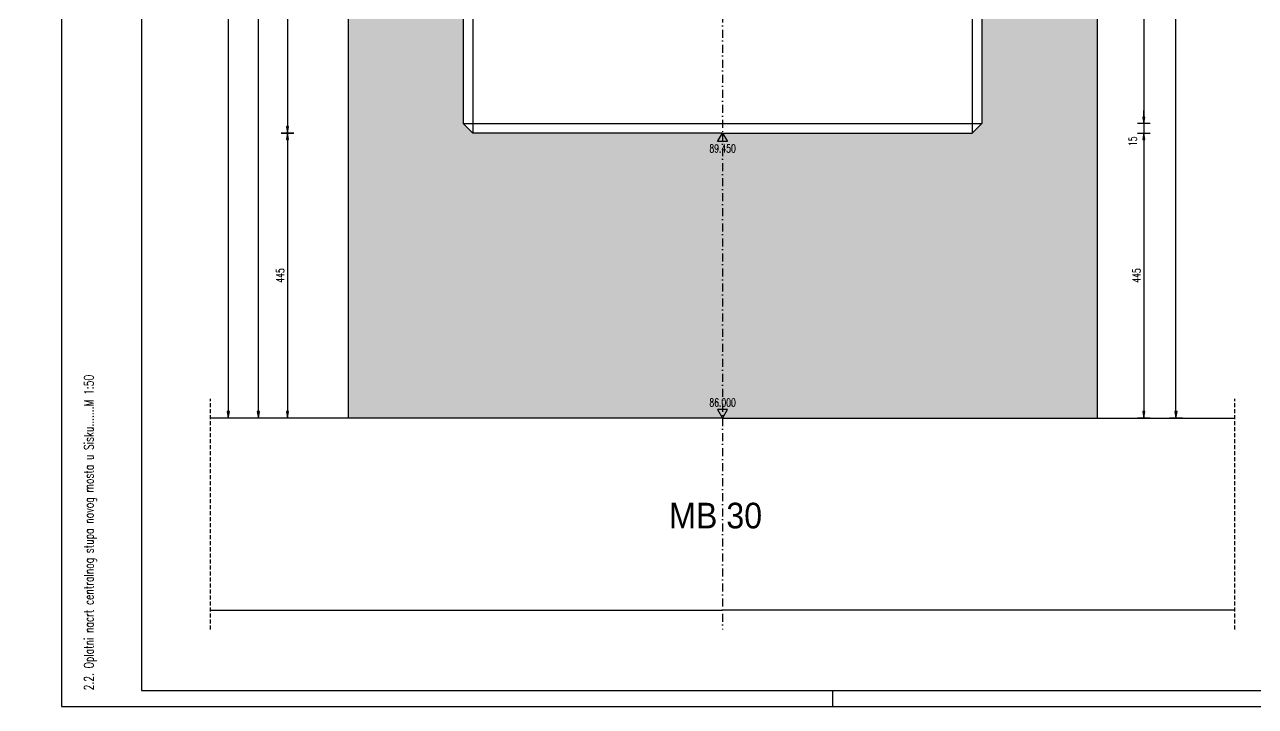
# Model space of a CAD drawing. Extents: x 729 to 13755, y 65128 to 68267.
# Drawn here: x 8793 to 10716, y 65128 to 66193 of the extents above; entities that cross this region are included whole.
import ezdxf
from ezdxf.enums import TextEntityAlignment as Align

# ---------------------------------------------------------------- set-up
doc = ezdxf.new("R2010")
doc.units = 0
doc.header["$LTSCALE"] = 50
doc.header["$PDMODE"] = 34
doc.header["$PDSIZE"] = 5
doc.linetypes.add('CENTER', pattern=[0.47, 0.25, -0.1, 0.02, -0.1])
doc.linetypes.add('HIDDEN2', pattern=[0.1875, 0.125, -0.0625])
doc.layers.get('DEFPOINTS').update_dxf_attribs({"linetype": 'CONTINUOUS'})
for name, color, linetype in [('BETON', 7, 'CONTINUOUS'), ('BETON tan', 40, 'CONTINUOUS'), ('FILE', 8, 'CONTINUOUS'), ('KOTE', 4, 'CONTINUOUS'), ('NEVIDLJIVO', 9, 'HIDDEN2'), ('OSI', 2, 'CENTER'), ('POM', 9, 'CONTINUOUS'), ('TANKO', 8, 'CONTINUOUS'), ('TEKST', 7, 'CONTINUOUS')]:
    doc.layers.add(name, color=color, linetype=linetype)
doc.styles.add('KOTE', font='romans.shx', dxfattribs={"width": 0.7})
doc.styles.get("Standard").update_dxf_attribs({"font": 'romans.shx', "width": 0.9})
doc.dimstyles.new('M50', dxfattribs={"dimscale": 100, "dimtxt": 0.125, "dimasz": 0.1, "dimexe": 0.4, "dimexo": 2, "dimgap": 0.05, "dimtad": 1, "dimdec": 1, "dimrnd": 0.01, "dimdsep": 46, "dimtxsty": 'KOTE', "dimblk1": 'S', "dimblk2": 'S', "dimsah": 1, "dimcen": 0.4, "dimdle": 0.4, "dimse1": 1, "dimse2": 1, "dimclrd": 8, "dimclre": 251, "dimclrt": 4, "dimadec": 0, "dimazin": 0, "dimtfac": 1, "dimtdec": 1, "dimtmove": 2, "dimatfit": 3, "dimldrblk": 'S', "dimfxl": 0, "dimtvp": 1, "dimtolj": 1, "dimtzin": 4, "dimarcsym": 0})

# ---------------------------------------------------------------- blocks, each defined once
blk = doc.blocks.new('S')
at = {"layer": 'KOTE', "color": 9}
blk.add_line((0, 1), (0, -1), dxfattribs=at)
blk.add_lwpolyline([(-1, 0.17), (-1, -0.17), (0, 0)], close=True, dxfattribs=at)
at = {"layer": 'KOTE', "color": 9, "linetype": 'ByBlock'}
blk.add_solid([(-1, 0.17), (-1, -0.17), (0, 0)], dxfattribs=at)
blk = doc.blocks.new('*D761')
at = {"layer": 'DEFPOINTS', "color": 0}
for p in [(10288.2, 67180.2), (10288.2, 66038.3), (10541.2, 66038.3)]:
    blk.add_point(p, dxfattribs=at)
at = {"layer": 'POM', "color": 8, "lineweight": -2}
blk.add_line((10541.2, 67170.2), (10541.2, 66048.3), dxfattribs=at)
at = {"layer": 'POM', "color": 8, "lineweight": -2, "xscale": 10, "yscale": 10, "zscale": 10}
for p, rotation in [((10541.2, 67180.2), 90), ((10541.2, 66038.3), 270)]:
    blk.add_blockref('S', p, dxfattribs=dict(at, rotation=rotation))
at = {"layer": 'POM', "color": 4, "insert": (10530, 66609.2), "char_height": 12.5, "attachment_point": 5, "rotation": 90, "style": 'KOTE'}
blk.add_mtext('\\A1;1141.9', dxfattribs=at)
blk = doc.blocks.new('*D762')
at = {"layer": 'DEFPOINTS', "color": 0}
for p in [(10273.2, 66023.3), (10288.2, 66038.3), (10541.2, 66023.3)]:
    blk.add_point(p, dxfattribs=at)
at = {"layer": 'POM', "color": 8, "lineweight": -2}
for p, q in [((10541.2, 66048.3), (10541.2, 66058.3)), ((10541.2, 66038.3), (10541.2, 66023.3)), ((10541.2, 66013.3), (10541.2, 66003.3))]:
    blk.add_line(p, q, dxfattribs=at)
at = {"layer": 'POM', "color": 8, "lineweight": -2, "xscale": 10, "yscale": 10, "zscale": 10}
for p, rotation in [((10541.2, 66038.3), 270), ((10541.2, 66023.3), 90)]:
    blk.add_blockref('S', p, dxfattribs=dict(at, rotation=rotation))
at = {"layer": 'POM', "color": 4, "insert": (10524, 66010.4), "char_height": 12.5, "attachment_point": 5, "rotation": 90, "style": 'KOTE'}
blk.add_mtext('\\A1;15', dxfattribs=at)
blk = doc.blocks.new('*D763')
at = {"layer": 'DEFPOINTS', "color": 0}
for p in [(10468.2, 67573.2), (10591.5, 67573.2), (10468.2, 65578.3)]:
    blk.add_point(p, dxfattribs=at)
at = {"layer": 'POM', "color": 8, "lineweight": -2}
blk.add_line((10591.5, 65588.3), (10591.5, 67563.2), dxfattribs=at)
at = {"layer": 'POM', "color": 8, "lineweight": -2, "xscale": 10, "yscale": 10, "zscale": 10}
for p, rotation in [((10591.5, 67573.2), 90), ((10591.5, 65578.3), 270)]:
    blk.add_blockref('S', p, dxfattribs=dict(at, rotation=rotation))
at = {"layer": 'POM', "color": 4, "insert": (10580.2, 66575.7), "char_height": 12.5, "attachment_point": 5, "rotation": 90, "style": 'KOTE'}
blk.add_mtext('\\A1;1994.9', dxfattribs=at)
blk = doc.blocks.new('*D766')
at = {"layer": 'DEFPOINTS', "color": 0}
for p in [(9493.2, 67195.2), (9203.7, 66023.3), (9493.2, 66023.3)]:
    blk.add_point(p, dxfattribs=at)
at = {"layer": 'POM', "color": 8, "lineweight": -2}
blk.add_line((9203.7, 67185.2), (9203.7, 66033.3), dxfattribs=at)
at = {"layer": 'POM', "color": 8, "lineweight": -2, "xscale": 10, "yscale": 10, "zscale": 10}
for p, rotation in [((9203.7, 67195.2), 90), ((9203.7, 66023.3), 270)]:
    blk.add_blockref('S', p, dxfattribs=dict(at, rotation=rotation))
at = {"layer": 'POM', "color": 4, "insert": (9192.4, 66609.2), "char_height": 12.5, "attachment_point": 5, "rotation": 90, "style": 'KOTE'}
blk.add_mtext('\\A1;1171.9', dxfattribs=at)
blk = doc.blocks.new('*D767')
at = {"layer": 'DEFPOINTS', "color": 0}
for p in [(9493.2, 66023.3), (9203.7, 65578.3), (9298.2, 65578.3)]:
    blk.add_point(p, dxfattribs=at)
at = {"layer": 'POM', "color": 8, "lineweight": -2}
blk.add_line((9203.7, 66013.3), (9203.7, 65588.3), dxfattribs=at)
at = {"layer": 'POM', "color": 8, "lineweight": -2, "xscale": 10, "yscale": 10, "zscale": 10}
for p, rotation in [((9203.7, 66023.3), 90), ((9203.7, 65578.3), 270)]:
    blk.add_blockref('S', p, dxfattribs=dict(at, rotation=rotation))
at = {"layer": 'POM', "color": 4, "insert": (9192.4, 65800.8), "char_height": 12.5, "attachment_point": 5, "rotation": 90, "style": 'KOTE'}
blk.add_mtext('\\A1;445', dxfattribs=at)
blk = doc.blocks.new('*D768')
at = {"layer": 'DEFPOINTS', "color": 0}
for p in [(9158.1, 67393.2), (9668.2, 67393.2), (9298.2, 65578.3)]:
    blk.add_point(p, dxfattribs=at)
at = {"layer": 'POM', "color": 8, "lineweight": -2}
blk.add_line((9158.1, 65588.3), (9158.1, 67383.2), dxfattribs=at)
at = {"layer": 'POM', "color": 8, "lineweight": -2, "xscale": 10, "yscale": 10, "zscale": 10}
for p, rotation in [((9158.1, 67393.2), 90), ((9158.1, 65578.3), 270)]:
    blk.add_blockref('S', p, dxfattribs=dict(at, rotation=rotation))
at = {"layer": 'POM', "color": 4, "insert": (9146.9, 66485.7), "char_height": 12.5, "attachment_point": 5, "rotation": 90, "style": 'KOTE'}
blk.add_mtext('\\A1;1814.9', dxfattribs=at)
blk = doc.blocks.new('*D769')
at = {"layer": 'DEFPOINTS', "color": 0}
for p in [(9298.2, 67525.2), (9111.1, 65578.3), (9298.2, 65578.3)]:
    blk.add_point(p, dxfattribs=at)
at = {"layer": 'POM', "color": 8, "lineweight": -2}
blk.add_line((9111.1, 67515.2), (9111.1, 65588.3), dxfattribs=at)
at = {"layer": 'POM', "color": 8, "lineweight": -2, "xscale": 10, "yscale": 10, "zscale": 10}
for p, rotation in [((9111.1, 67525.2), 90), ((9111.1, 65578.3), 270)]:
    blk.add_blockref('S', p, dxfattribs=dict(at, rotation=rotation))
at = {"layer": 'POM', "color": 4, "insert": (9099.8, 66551.7), "char_height": 12.5, "attachment_point": 5, "rotation": 90, "style": 'KOTE'}
blk.add_mtext('\\A1;1946.9', dxfattribs=at)
blk = doc.blocks.new('*D1166')
at = {"layer": 'BETON tan', "color": 8, "lineweight": -2}
for p, q in [((9356.7, 67561.2), (9356.7, 67571.2)), ((9356.7, 67551.2), (9356.7, 67525.2)), ((9356.7, 67515.2), (9356.7, 67505.2))]:
    blk.add_line(p, q, dxfattribs=at)
at = {"layer": 'DEFPOINTS', "color": 0}
for p in [(9393.2, 67551.2), (9356.7, 67525.2), (9393.2, 67525.2), (3893.9, 67489.4), (5843.9, 67489.4), (5843.9, 66104.6)]:
    blk.add_point(p, dxfattribs=at)
at = {"layer": 'KOTE', "color": 8, "lineweight": -2}
blk.add_line((3903.9, 66104.6), (5833.9, 66104.6), dxfattribs=at)
at = {"layer": 'BETON tan', "color": 8, "lineweight": -2, "xscale": 10, "yscale": 10, "zscale": 10}
for p, rotation in [((9356.7, 67551.2), 270), ((9356.7, 67525.2), 90)]:
    blk.add_blockref('S', p, dxfattribs=dict(at, rotation=rotation))
at = {"layer": 'KOTE', "color": 8, "lineweight": -2, "xscale": 10, "yscale": 10, "zscale": 10, "rotation": 180}
blk.add_blockref('S', (3893.9, 66104.6), dxfattribs=at)
at = {"layer": 'KOTE', "color": 8, "lineweight": -2, "xscale": 10, "yscale": 10, "zscale": 10}
blk.add_blockref('S', (5843.9, 66104.6), dxfattribs=at)
at = {"layer": 'BETON tan', "color": 4, "insert": (9345.5, 67538.2), "char_height": 12.5, "attachment_point": 5, "rotation": 90, "style": 'KOTE'}
blk.add_mtext('\\A1;26', dxfattribs=at)
at = {"layer": 'KOTE', "color": 4, "insert": (4868.9, 66115.8), "char_height": 12.5, "attachment_point": 5, "style": 'KOTE'}
blk.add_mtext('\\A1;1950', dxfattribs=at)
blk = doc.blocks.new('dKOT')
at = {"layer": 'TANKO'}
blk.add_lwpolyline([(0, 0), (0.155, -0.268), (-0.155, -0.268)], close=True, dxfattribs=at)
at = {"layer": 'KOTE', "style": 'KOTE', "width": 0.7}
blk.add_attdef('KOTA', text='', height=0.25, dxfattribs=at).set_placement((0, -0.482), align=Align.MIDDLE)
blk = doc.blocks.new('*D1244')
at = {"layer": 'DEFPOINTS', "color": 0}
for p in [(10273.2, 66023.3), (10468.2, 65578.3), (10541.2, 65578.3)]:
    blk.add_point(p, dxfattribs=at)
at = {"layer": 'POM', "color": 8, "lineweight": -2}
blk.add_line((10541.2, 66013.3), (10541.2, 65588.3), dxfattribs=at)
at = {"layer": 'POM', "color": 8, "lineweight": -2, "xscale": 10, "yscale": 10, "zscale": 10}
for p, rotation in [((10541.2, 66023.3), 90), ((10541.2, 65578.3), 270)]:
    blk.add_blockref('S', p, dxfattribs=dict(at, rotation=rotation))
at = {"layer": 'POM', "color": 4, "insert": (10530, 65800.8), "char_height": 12.5, "attachment_point": 5, "rotation": 90, "style": 'KOTE'}
blk.add_mtext('\\A1;445', dxfattribs=at)
blk = doc.blocks.new('GKOT')
at = {"layer": 'TANKO'}
blk.add_lwpolyline([(0, 0), (0.155, 0.268), (-0.155, 0.268)], close=True, dxfattribs=at)
at = {"layer": 'KOTE', "style": 'KOTE', "width": 0.7}
blk.add_attdef('KOTA', text='', height=0.25, dxfattribs=at).set_placement((0, 0.482), align=Align.MIDDLE)

msp = doc.modelspace()

# ---------------------------------------------------------------- hatches: boundary and pattern name
at = {"layer": 'BETON tan'}
h = msp.add_hatch(dxfattribs=at)
h.set_pattern_fill('DOTS', color=256, scale=2, style=0)
h.paths.add_polyline_path([(9298.25, 66545.43), (9478.25, 66545.43), (9478.25, 66038.28), (9478.25, 65578.28), (9298.25, 65578.28)])
h = msp.add_hatch(dxfattribs=at)
h.set_pattern_fill('DOTS', color=256, scale=2, style=0)
h.paths.add_polyline_path([(10288.25, 66545.43), (10288.25, 66038.28), (10288.25, 65578.28), (10468.25, 65578.28), (10468.25, 66545.43)])
h = msp.add_hatch(dxfattribs=at)
h.set_pattern_fill('DOTS', color=256, scale=2, style=0)
edge = h.paths.add_edge_path()
edge.add_line((9883.25, 65578.28), (9890.98, 65591.68))
edge.add_line((9890.98, 65591.68), (9875.51, 65591.68))
h.paths.add_polyline_path([(9858.45, 65593), (9908.04, 65593), (9908.04, 65611.75), (9858.45, 65611.75)], flags=9)
edge = h.paths.add_edge_path()
edge.add_line((9883.25, 66023.28), (9890.98, 66009.89))
edge.add_line((9890.98, 66009.89), (9875.51, 66009.89))
h.paths.add_polyline_path([(9858.45, 65989.81), (9908.04, 65989.81), (9908.04, 66008.56), (9858.45, 66008.56)], flags=9)
h.paths.add_polyline_path([(9478.25, 65578.28), (9883.25, 65578.28), (9883.25, 66023.28), (9493.25, 66023.28), (9478.25, 66038.28)])
h = msp.add_hatch(dxfattribs=at)
h.set_pattern_fill('DOTS', color=256, scale=2, style=0)
edge = h.paths.add_edge_path()
edge.add_line((9883.25, 65578.28), (9890.98, 65591.68))
edge.add_line((9890.98, 65591.68), (9875.51, 65591.68))
h.paths.add_polyline_path([(9858.45, 65593), (9908.04, 65593), (9908.04, 65611.75), (9858.45, 65611.75)], flags=9)
edge = h.paths.add_edge_path()
edge.add_line((9883.25, 66023.28), (9890.98, 66009.89))
edge.add_line((9890.98, 66009.89), (9875.51, 66009.89))
h.paths.add_polyline_path([(9858.45, 65989.81), (9908.04, 65989.81), (9908.04, 66008.56), (9858.45, 66008.56)], flags=9)
h.paths.add_polyline_path([(10288.25, 65578.28), (9883.25, 65578.28), (9883.25, 66023.28), (10273.25, 66023.28), (10288.25, 66038.28)])

# ---------------------------------------------------------------- linework, layer by layer
at = {"layer": 'BETON'}
for p, q in [((9298.25, 66545.43), (9298.25, 65578.28)), ((9478.25, 66545.43), (9478.25, 66038.28)), ((10288.25, 66545.43), (10288.25, 66038.28)), ((10468.25, 66545.43), (10468.25, 65578.28)), ((9478.25, 66038.28), (9493.25, 66023.28)), ((9883.25, 66023.28), (9493.25, 66023.28)), ((9883.25, 66023.28), (10273.25, 66023.28)), ((10288.25, 66038.28), (10273.25, 66023.28)), ((9298.25, 65578.28), (9083.25, 65578.28)), ((9883.25, 65578.28), (9298.25, 65578.28)), ((9883.25, 65578.28), (10468.25, 65578.28)), ((10468.25, 65578.28), (10683.25, 65578.28)), ((9083.25, 65278.28), (9883.25, 65278.28)), ((10683.25, 65278.28), (9883.25, 65278.28))]:
    msp.add_line(p, q, dxfattribs=at)
for points in [[(8850.77, 65128.08), (13755.48, 65128.08), (13755.48, 68060.75), (8850.77, 68060.75)], [(8975.77, 65153.08), (13730.48, 65153.08), (13730.48, 68035.75), (8975.77, 68035.75)]]:
    msp.add_lwpolyline(points, close=True, dxfattribs=at)
at = {"layer": 'FILE'}
msp.add_line((10055.48, 65128.08), (10055.48, 65153.08), dxfattribs=at)
at = {"layer": 'NEVIDLJIVO'}
for p, q in [((9083.25, 65248.28), (9083.25, 65608.28)), ((10683.25, 65248.28), (10683.25, 65608.28))]:
    msp.add_line(p, q, dxfattribs=at)
at = {"layer": 'OSI'}
for p, q in [((9883.25, 67195.16), (9883.25, 66023.28)), ((9883.25, 66023.28), (9883.25, 65578.28)), ((9883.25, 65578.28), (9883.25, 65248.28))]:
    msp.add_line(p, q, dxfattribs=at)
at = {"layer": 'POM'}
for p, q in [((9493.25, 67195.16), (9493.25, 66023.28)), ((10273.25, 67195.16), (10273.25, 66023.28)), ((9478.25, 66038.28), (10288.25, 66038.28))]:
    msp.add_line(p, q, dxfattribs=at)

# ---------------------------------------------------------------- block references
at = {"layer": 'BETON tan', "xscale": 50, "yscale": 50, "zscale": 50}
for name, p, values in [('dKOT', (9883.25, 66023.28), {'KOTA': '89.450'}), ('GKOT', (9883.25, 65578.28), {'KOTA': '86.000'})]:
    msp.add_blockref(name, p, dxfattribs=at).add_auto_attribs(values)

# ---------------------------------------------------------------- texts
at = {"layer": 'FILE', "style": 'KOTE', "width": 0.7}
msp.add_text('2.2. Oplatni nacrt centralnog stupa novog mosta u Sisku.......M 1:50', height=15, rotation=90, dxfattribs=at).set_placement((8900.77, 65153.08))
at = {"layer": 'TEKST', "insert": (9872.33, 65425.73), "char_height": 40, "attachment_point": 5}
msp.add_mtext('{\\fArial|b0|i0|c238|p34;MB 30}', dxfattribs=at)

# ---------------------------------------------------------------- dimensions: what is measured, and where the dimension line sits
at = {"layer": 'KOTE'}
dim = msp.add_linear_dim(base=(5843.85, 66104.56), p1=(3893.85, 67489.42), p2=(5843.85, 67489.42), dimstyle='M50', dxfattribs=at)
dim.commit()
dim.dimension.update_dxf_attribs({"geometry": '*D1166', "text_midpoint": (4868.85, 66115.81)})
at = {"layer": 'POM'}
for base, p1, p2, picture, middle in [((10591.47, 67573.16), (10468.25, 65578.28), (10468.25, 67573.16), '*D763', (10580.22, 66575.72)), ((9111.08, 65578.28), (9298.25, 67525.16), (9298.25, 65578.28), '*D769', (9099.83, 66551.72)), ((9158.11, 67393.16), (9298.25, 65578.28), (9668.25, 67393.16), '*D768', (9146.86, 66485.72)), ((9203.66, 66023.28), (9493.25, 67195.16), (9493.25, 66023.28), '*D766', (9192.41, 66609.22)), ((10541.21, 66038.28), (10288.25, 67180.16), (10288.25, 66038.28), '*D761', (10529.96, 66609.22)), ((9203.66, 65578.28), (9493.25, 66023.28), (9298.25, 65578.28), '*D767', (9192.41, 65800.78)), ((10541.21, 65578.28), (10273.25, 66023.28), (10468.25, 65578.28), '*D1244', (10529.96, 65800.78))]:
    dim = msp.add_linear_dim(base=base, p1=p1, p2=p2, angle=90, dimstyle='M50', dxfattribs=at)
    dim.commit()
    dim.dimension.update_dxf_attribs({"geometry": picture, "text_midpoint": middle})
dim = msp.add_linear_dim(base=(10541.21, 66023.28), p1=(10288.25, 66038.28), p2=(10273.25, 66023.28), angle=90, dimstyle='M50', dxfattribs=at)
dim.commit()
dim.dimension.update_dxf_attribs({"geometry": '*D762', "text_midpoint": (10524.01, 66010.39), "dimtype": 160})

doc.saveas('drawing.dxf')
